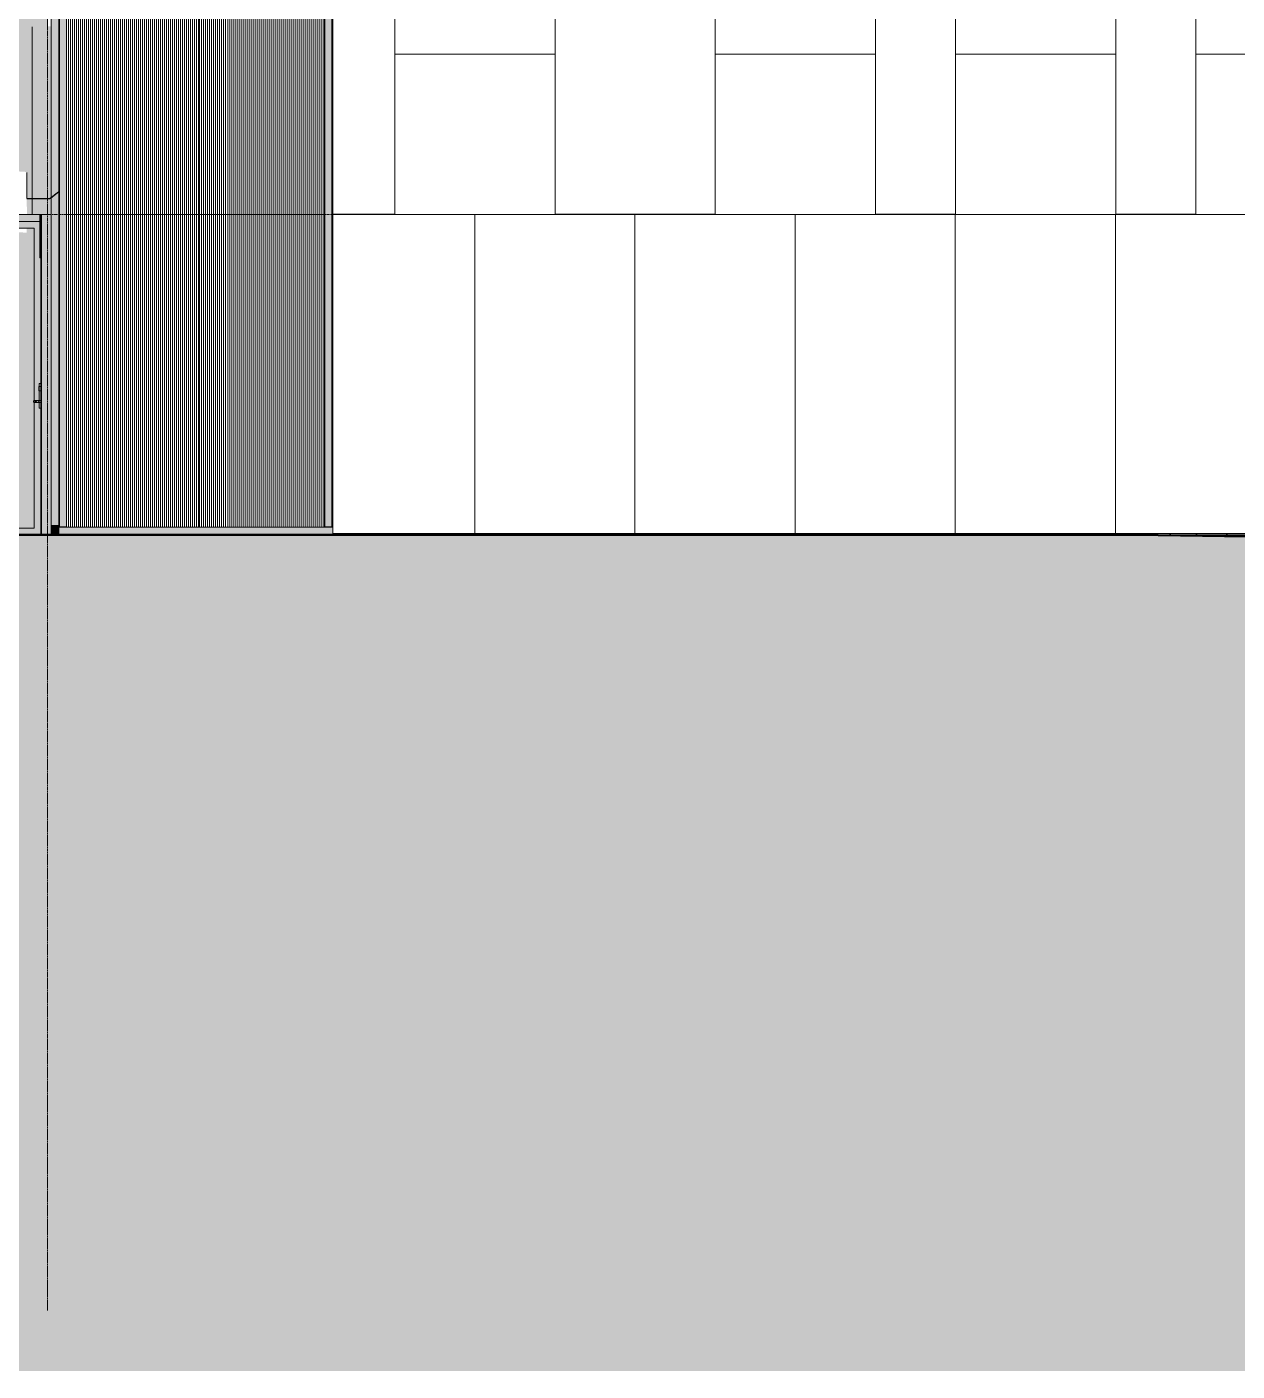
# Model space of a CAD drawing. Header units: millimetres. Extents: x -4612930 to -4329258, y -1064 to 30311.
# Drawn here: x -4386666 to -4377598, y -1064 to 9007 of the extents above; entities that cross this region are included whole.
import ezdxf

# ---------------------------------------------------------------- set-up
doc = ezdxf.new("R2010")
doc.units = ezdxf.units.MM
doc.linetypes.add('AEC_Center', pattern=[24, 12, -4, 4, -4])
doc.linetypes.add('Grid Line', pattern=[21, 12, -3, 3, -3])
for name, color, linetype, lineweight in [('A-DETL', 90, 'Continuous', 18), ('A-DETL-GENF', 92, 'Continuous', 5), ('A-DOOR', 31, 'Continuous', 5), ('A-FLOR', 192, 'Continuous', 5), ('A-FLOR-LEVL', 51, 'Continuous', 5), ('A-GENM', 13, 'Continuous', 5), ('A-GLAZ', 151, 'Continuous', 5), ('A-GLAZ-CURT', 52, 'Continuous', 5), ('A-GLAZ-CWMG', 51, 'Continuous', 5), ('A-ROOF-OTLN', 132, 'Continuous', 5), ('A-WALL', 113, 'Continuous', 5), ('A-WALL-PATT', 111, 'Continuous', 5), ('P-SANR-FIXT', 6, 'Continuous', 5), ('S-GRID', 1, 'Continuous', 5)]:
    doc.layers.add(name, color=color, linetype=linetype, lineweight=lineweight)

# ---------------------------------------------------------------- blocks, each defined once
blk = doc.blocks.new('Downpipe - L Spreader - Default-1551929-NORTH EAST')
at = {"layer": 'P-SANR-FIXT'}
for points in [[(4312625, 7277), (4312632, 7285), (4312632, 7600), (4312625, 7600), (4312625, 7279)], [(4312632, 7276), (4312632, 7283), (4312628, 7277)]]:
    blk.add_hatch(color=256, dxfattribs=at).paths.add_polyline_path(points)
for p, q in [((4312625, 7600), (4312625, 7277)), ((4312625, 7277), (4312632, 7276))]:
    blk.add_line(p, q, dxfattribs=at)
blk.add_open_spline([(4312632, 7283), (4312631, 7282), (4312630, 7281), (4312626, 7278), (4312625, 7277), (4312625, 7277)], degree=3, knots=[0.3634693, 0.3634693, 0.3634693, 0.3634693, 0.375, 0.4166667, 0.5, 0.5, 0.5, 0.5], dxfattribs=at)
blk = doc.blocks.new('SD - OXXO - SD - OXXO 3800W-1750534-NORTH EAST')
at = {"layer": 'A-DOOR'}
h = blk.add_hatch(color=256, dxfattribs=at)
h.paths.add_polyline_path([(4312527, 7550), (4312625, 7550), (4312625, 7600), (4310524, 7600), (4311484, 7550), (4312463, 7550)])
h.paths.add_polyline_path([(4307978, 7550), (4310905, 7550), (4309951, 7600), (4307978, 7599), (4307978, 7562)])
at = {"layer": 'A-GLAZ'}
h = blk.add_hatch(color=256, dxfattribs=at)
h.paths.add_polyline_path([(4309134, 5200), (4309134, 7550), (4307978, 7550), (4307978, 5210), (4308351, 5210), (4308351, 5200), (4309084, 5200)])
h.paths.add_polyline_path([(4307984, 5250), (4307984, 7500), (4309084, 7500), (4309084, 5250), (4307986, 5250)])
for points in [[(4308035, 5250), (4309084, 5250), (4309084, 7500), (4307986, 7500), (4307986, 5250)], [(4309134, 5200), (4310284, 5200), (4310284, 7550), (4309134, 7550), (4309134, 7500), (4310234, 7500), (4310234, 5250), (4309134, 5250), (4309134, 5212)], [(4309665, 5250), (4310234, 5250), (4310234, 7500), (4309134, 7500), (4309134, 5250)], [(4311434, 5200), (4311434, 5250), (4310334, 5250), (4310334, 7500), (4311434, 7500), (4311434, 7522), (4310905, 7550), (4310284, 7550), (4310284, 5200), (4311433, 5200)], [(4311434, 5250), (4311434, 7500), (4310334, 7500), (4310334, 5250), (4310586, 5250)], [(4311484, 5250), (4312096, 5250), (4312099, 6001), (4312104, 6016), (4312114, 6028), (4312126, 6038), (4312141, 6044), (4312156, 6046), (4312173, 6043), (4312186, 6038), (4312199, 6028), (4312208, 6016), (4312216, 5996), (4312216, 5250), (4312584, 5250), (4312584, 7500), (4312463, 7498), (4312527, 7495), (4312526, 7465), (4311859, 7500), (4311484, 7500), (4311484, 5783)]]:
    blk.add_hatch(color=256, dxfattribs=at).paths.add_polyline_path(points)
h = blk.add_hatch(color=256, dxfattribs=at)
h.paths.add_polyline_path([(4311484, 5200), (4312096, 5200), (4312096, 5250), (4311484, 5250), (4311484, 7500), (4311859, 7500), (4311434, 7522), (4311434, 5200)])
h.paths.add_polyline_path([(4312612, 6202), (4312610, 6204), (4312609, 6204)])
h.paths.add_polyline_path([(4312612, 6193), (4312612, 6198), (4312610, 6196), (4312611, 6194)])
h.paths.add_polyline_path([(4312632, 5200), (4312632, 6151), (4312621, 6151), (4312620, 6193), (4312584, 6192), (4312584, 5250), (4312216, 5250), (4312216, 5200), (4312584, 5200)])
h.paths.add_polyline_path([(4312584, 6206), (4312606, 6207), (4312621, 6208), (4312621, 6282), (4312617, 6284), (4312617, 6312), (4312621, 6312), (4312621, 6334), (4312632, 6334), (4312632, 7276), (4312625, 7279), (4312625, 7550), (4311484, 7550), (4312463, 7500), (4312584, 7500), (4312584, 6206)])
at = {"layer": 'A-DOOR'}
for p, q in [((4307978, 7550), (4310905, 7550)), ((4311478, 7550), (4312625, 7550))]:
    blk.add_line(p, q, dxfattribs=at)
at = {"layer": 'A-GLAZ'}
for p, q in [((4309134, 7550), (4307978, 7550)), ((4307984, 7500), (4309084, 7500)), ((4307984, 5250), (4307984, 7500)), ((4309084, 7500), (4309084, 5250)), ((4309134, 5200), (4309134, 7550)), ((4309134, 7500), (4310234, 7500)), ((4310234, 7500), (4310234, 5250)), ((4310284, 7550), (4310284, 5200)), ((4310284, 5200), (4310284, 7550)), ((4310334, 7500), (4311434, 7500)), ((4310334, 5250), (4310334, 7500)), ((4311434, 7522), (4311434, 5200)), ((4312625, 7550), (4311478, 7550)), ((4311484, 7500), (4311859, 7500)), ((4311484, 5250), (4311484, 7500)), ((4312432, 7500), (4312584, 7500)), ((4312584, 7500), (4312584, 6206)), ((4309484, 6375), (4309884, 6375)), ((4309884, 6375), (4309827, 6432)), ((4309884, 6375), (4309827, 6318)), ((4310684, 6375), (4310740, 6432)), ((4310684, 6375), (4310740, 6318)), ((4311084, 6375), (4310684, 6375)), ((4312584, 6194), (4312584, 5250)), ((4309084, 5250), (4307984, 5250)), ((4310234, 5250), (4309134, 5250)), ((4311434, 5250), (4310334, 5250)), ((4312096, 5250), (4311484, 5250)), ((4312584, 5250), (4312216, 5250))]:
    blk.add_line(p, q, dxfattribs=at)
blk = doc.blocks.new('X_Door-Handle-Lockwood 4800 Series Lever - Standard-V420-NORTH EAST')
at = {"layer": 'A-DOOR', "flags": 128}
for points in [[(4312616, 6207), (4312616, 6207), (4312617, 6207), (4312617, 6207), (4312617, 6208), (4312618, 6208), (4312618, 6208), (4312618, 6208), (4312618, 6208), (4312619, 6208), (4312619, 6208), (4312619, 6208), (4312620, 6208), (4312620, 6208)], [(4312620, 6192), (4312619, 6192), (4312619, 6192), (4312619, 6192), (4312619, 6192), (4312618, 6192), (4312618, 6192), (4312618, 6192), (4312617, 6192), (4312617, 6193), (4312617, 6193), (4312616, 6193), (4312616, 6193), (4312616, 6193)], [(4312621, 6208), (4312620, 6208), (4312620, 6208), (4312620, 6208), (4312620, 6208), (4312620, 6208), (4312620, 6208)], [(4312620, 6208), (4312620, 6208), (4312620, 6208), (4312620, 6208), (4312620, 6208), (4312620, 6208), (4312621, 6208), (4312621, 6208)], [(4312620, 6192), (4312620, 6192), (4312620, 6192), (4312620, 6192), (4312620, 6192), (4312620, 6192), (4312621, 6192), (4312621, 6192)], [(4312621, 6192), (4312620, 6192), (4312620, 6192), (4312620, 6192), (4312620, 6192), (4312620, 6192), (4312620, 6192)]]:
    blk.add_lwpolyline(points, dxfattribs=at)
blk = doc.blocks.new('Generic Models 20 - Generic Models 13-2246191-NORTH EAST')
at = {"layer": 'A-GENM'}
blk.add_hatch(color=256, dxfattribs=at).paths.add_polyline_path([(4312657, 12600), (4312683, 12600), (4312682, 15902), (4312463, 15900), (4312463, 12600)])
h = blk.add_hatch(color=256, dxfattribs=at)
h.paths.add_polyline_path([(4312527, 7600), (4312463, 7603), (4312463, 7600)])
h.paths.add_polyline_path([(4312567, 7600), (4312567, 7719), (4312527, 7719), (4312529, 7600)])
h.paths.add_polyline_path([(4312567, 7721), (4312567, 9007), (4312683, 9007), (4312682, 12600), (4312463, 12600), (4312463, 7924), (4312527, 7920), (4312529, 7721)])
for p, q in [((4312463, 12600), (4312463, 15902)), ((4312463, 15902), (4312683, 15902)), ((4312683, 15902), (4312683, 12600)), ((4312404, 13042), (4312404, 15445)), ((4312463, 15445), (4312404, 15445)), ((4312463, 13042), (4312404, 13042)), ((4312463, 7924), (4312463, 12600)), ((4312463, 12600), (4312683, 12600)), ((4312683, 12600), (4312683, 9007)), ((4312463, 7600), (4312463, 7603)), ((4312463, 7600), (4312567, 7600)), ((4312463, 7600), (4312567, 7600)), ((4312463, 7600), (4312567, 7600))]:
    blk.add_line(p, q, dxfattribs=at)
blk = doc.blocks.new('X_Door-Handle-Lockwood 4800 Series Lever - Standard-V441-NORTH EAST')
at = {"layer": 'A-DOOR'}
for p, q in [((4312621, 6313), (4312617, 6313)), ((4312617, 6313), (4312617, 6312)), ((4312617, 6282), (4312617, 6281)), ((4312617, 6281), (4312621, 6281)), ((4312632, 6335), (4312621, 6335)), ((4312621, 6335), (4312621, 6334)), ((4312621, 6335), (4312621, 6334)), ((4312621, 6208), (4312612, 6208)), ((4312620, 6208), (4312612, 6208)), ((4312612, 6192), (4312621, 6192)), ((4312612, 6192), (4312620, 6192)), ((4312620, 6207), (4312620, 6208)), ((4312620, 6192), (4312620, 6193)), ((4312621, 6151), (4312621, 6150)), ((4312621, 6151), (4312621, 6150)), ((4312621, 6150), (4312632, 6150))]:
    blk.add_line(p, q, dxfattribs=at)
at = {"layer": 'A-DOOR', "flags": 128}
for points in [[(4312577, 6200), (4312577, 6200), (4312577, 6201), (4312577, 6201), (4312577, 6201), (4312577, 6202), (4312577, 6202), (4312577, 6202), (4312577, 6203), (4312577, 6203), (4312577, 6203), (4312578, 6203), (4312578, 6204), (4312578, 6204), (4312578, 6204), (4312578, 6205), (4312578, 6205), (4312579, 6205), (4312579, 6205), (4312579, 6206), (4312579, 6206), (4312579, 6206), (4312580, 6206), (4312580, 6206), (4312580, 6207), (4312580, 6207), (4312581, 6207), (4312581, 6207), (4312581, 6207), (4312582, 6207), (4312582, 6207), (4312582, 6208), (4312583, 6208), (4312583, 6208), (4312583, 6208), (4312583, 6208), (4312584, 6208), (4312584, 6208), (4312584, 6208), (4312585, 6208), (4312585, 6208)], [(4312585, 6192), (4312584, 6192), (4312584, 6192), (4312584, 6192), (4312584, 6192), (4312583, 6192), (4312583, 6192), (4312583, 6192), (4312582, 6192), (4312582, 6193), (4312582, 6193), (4312581, 6193), (4312581, 6193), (4312581, 6193), (4312581, 6193), (4312580, 6193), (4312580, 6194), (4312580, 6194), (4312580, 6194), (4312579, 6194), (4312579, 6194), (4312579, 6195), (4312579, 6195), (4312578, 6195), (4312578, 6195), (4312578, 6196), (4312578, 6196), (4312578, 6196), (4312578, 6197), (4312577, 6197), (4312577, 6197), (4312577, 6197), (4312577, 6198), (4312577, 6198), (4312577, 6198), (4312577, 6199), (4312577, 6199), (4312577, 6199), (4312577, 6200), (4312577, 6200), (4312577, 6200)], [(4312587, 6208), (4312587, 6208), (4312587, 6208), (4312586, 6208), (4312586, 6208), (4312586, 6208), (4312585, 6208), (4312585, 6208), (4312585, 6208), (4312585, 6208), (4312585, 6208), (4312585, 6208)], [(4312585, 6208), (4312585, 6208), (4312585, 6208), (4312585, 6208), (4312585, 6208), (4312585, 6208), (4312586, 6208), (4312586, 6208), (4312586, 6208), (4312587, 6208), (4312587, 6208), (4312587, 6208)], [(4312585, 6192), (4312585, 6192), (4312585, 6192), (4312585, 6192), (4312585, 6192), (4312585, 6192), (4312586, 6192), (4312586, 6192), (4312586, 6192), (4312587, 6192), (4312587, 6192), (4312587, 6192)], [(4312587, 6192), (4312587, 6192), (4312587, 6192), (4312586, 6192), (4312586, 6192), (4312586, 6192), (4312585, 6192), (4312585, 6192), (4312585, 6192), (4312585, 6192), (4312585, 6192), (4312585, 6192)], [(4312597, 6208), (4312597, 6208), (4312596, 6208), (4312595, 6208), (4312594, 6208)], [(4312594, 6208), (4312595, 6208), (4312595, 6208), (4312596, 6208), (4312597, 6208)], [(4312594, 6192), (4312595, 6192), (4312595, 6192), (4312596, 6192), (4312597, 6192)], [(4312597, 6192), (4312597, 6192), (4312596, 6192), (4312595, 6192), (4312594, 6192)], [(4312612, 6208), (4312611, 6208), (4312610, 6208), (4312609, 6208), (4312607, 6208), (4312606, 6208), (4312605, 6208), (4312604, 6208), (4312603, 6208), (4312602, 6208), (4312601, 6208)], [(4312612, 6192), (4312611, 6192), (4312610, 6192), (4312609, 6192), (4312607, 6192), (4312606, 6192), (4312605, 6192), (4312604, 6192), (4312603, 6192), (4312602, 6192), (4312601, 6192)], [(4312602, 6208), (4312603, 6208), (4312604, 6208), (4312605, 6208), (4312606, 6208), (4312607, 6208), (4312608, 6208), (4312609, 6208), (4312610, 6208), (4312612, 6208), (4312612, 6208)], [(4312602, 6192), (4312603, 6192), (4312604, 6192), (4312605, 6192), (4312606, 6192), (4312607, 6192), (4312608, 6192), (4312609, 6192), (4312610, 6192), (4312612, 6192), (4312612, 6192)]]:
    blk.add_lwpolyline(points, dxfattribs=at)
blk = doc.blocks.new('X_Door-Handle-Lockwood 4800 Series Lever - Standard-V442-NORTH EAST')
at = {"layer": 'A-DOOR'}
for p, q in [((4312621, 6313), (4312617, 6313)), ((4312617, 6313), (4312617, 6312)), ((4312617, 6282), (4312617, 6281)), ((4312617, 6281), (4312621, 6281)), ((4312632, 6335), (4312621, 6335)), ((4312621, 6335), (4312621, 6334)), ((4312621, 6335), (4312621, 6334)), ((4312621, 6208), (4312612, 6208)), ((4312620, 6208), (4312612, 6208)), ((4312612, 6192), (4312621, 6192)), ((4312612, 6192), (4312620, 6192)), ((4312620, 6207), (4312620, 6208)), ((4312620, 6192), (4312620, 6193)), ((4312621, 6151), (4312621, 6150)), ((4312621, 6151), (4312621, 6150)), ((4312621, 6150), (4312632, 6150))]:
    blk.add_line(p, q, dxfattribs=at)
at = {"layer": 'A-DOOR', "flags": 128}
for points in [[(4312577, 6200), (4312577, 6200), (4312577, 6201), (4312577, 6201), (4312577, 6201), (4312577, 6202), (4312577, 6202), (4312577, 6202), (4312577, 6203), (4312577, 6203), (4312577, 6203), (4312578, 6203), (4312578, 6204), (4312578, 6204), (4312578, 6204), (4312578, 6205), (4312578, 6205), (4312579, 6205), (4312579, 6205), (4312579, 6206), (4312579, 6206), (4312579, 6206), (4312580, 6206), (4312580, 6206), (4312580, 6207), (4312580, 6207), (4312581, 6207), (4312581, 6207), (4312581, 6207), (4312582, 6207), (4312582, 6207), (4312582, 6208), (4312583, 6208), (4312583, 6208), (4312583, 6208), (4312583, 6208), (4312584, 6208), (4312584, 6208), (4312584, 6208), (4312585, 6208), (4312585, 6208)], [(4312585, 6192), (4312584, 6192), (4312584, 6192), (4312584, 6192), (4312584, 6192), (4312583, 6192), (4312583, 6192), (4312583, 6192), (4312582, 6192), (4312582, 6193), (4312582, 6193), (4312581, 6193), (4312581, 6193), (4312581, 6193), (4312581, 6193), (4312580, 6193), (4312580, 6194), (4312580, 6194), (4312580, 6194), (4312579, 6194), (4312579, 6194), (4312579, 6195), (4312579, 6195), (4312578, 6195), (4312578, 6195), (4312578, 6196), (4312578, 6196), (4312578, 6196), (4312578, 6197), (4312577, 6197), (4312577, 6197), (4312577, 6197), (4312577, 6198), (4312577, 6198), (4312577, 6198), (4312577, 6199), (4312577, 6199), (4312577, 6199), (4312577, 6200), (4312577, 6200), (4312577, 6200)], [(4312585, 6208), (4312585, 6208), (4312585, 6208), (4312585, 6208), (4312585, 6208), (4312585, 6208), (4312586, 6208), (4312586, 6208), (4312586, 6208), (4312587, 6208), (4312587, 6208), (4312587, 6208)], [(4312587, 6208), (4312587, 6208), (4312587, 6208), (4312586, 6208), (4312586, 6208), (4312586, 6208), (4312585, 6208), (4312585, 6208), (4312585, 6208), (4312585, 6208), (4312585, 6208), (4312585, 6208)], [(4312587, 6192), (4312587, 6192), (4312587, 6192), (4312586, 6192), (4312586, 6192), (4312586, 6192), (4312585, 6192), (4312585, 6192), (4312585, 6192), (4312585, 6192), (4312585, 6192), (4312585, 6192)], [(4312585, 6192), (4312585, 6192), (4312585, 6192), (4312585, 6192), (4312585, 6192), (4312585, 6192), (4312586, 6192), (4312586, 6192), (4312586, 6192), (4312587, 6192), (4312587, 6192), (4312587, 6192)], [(4312594, 6208), (4312595, 6208), (4312595, 6208), (4312596, 6208), (4312597, 6208)], [(4312597, 6208), (4312597, 6208), (4312596, 6208), (4312595, 6208), (4312594, 6208)], [(4312597, 6192), (4312597, 6192), (4312596, 6192), (4312595, 6192), (4312594, 6192)], [(4312594, 6192), (4312595, 6192), (4312595, 6192), (4312596, 6192), (4312597, 6192)], [(4312612, 6208), (4312611, 6208), (4312610, 6208), (4312609, 6208), (4312607, 6208), (4312606, 6208), (4312605, 6208), (4312604, 6208), (4312603, 6208), (4312602, 6208), (4312601, 6208)], [(4312612, 6192), (4312611, 6192), (4312610, 6192), (4312609, 6192), (4312607, 6192), (4312606, 6192), (4312605, 6192), (4312604, 6192), (4312603, 6192), (4312602, 6192), (4312601, 6192)], [(4312602, 6208), (4312603, 6208), (4312604, 6208), (4312605, 6208), (4312606, 6208), (4312607, 6208), (4312608, 6208), (4312609, 6208), (4312610, 6208), (4312612, 6208), (4312612, 6208)], [(4312602, 6192), (4312603, 6192), (4312604, 6192), (4312605, 6192), (4312606, 6192), (4312607, 6192), (4312608, 6192), (4312609, 6192), (4312610, 6192), (4312612, 6192), (4312612, 6192)]]:
    blk.add_lwpolyline(points, dxfattribs=at)
blk = doc.blocks.new('Rectangular Mullion - 50x100mm-V443-NORTH EAST')
at = {"layer": 'A-GLAZ-CWMG'}
blk.add_hatch(color=256, dxfattribs=at).paths.add_polyline_path([(4312632, 5200), (4312637, 5200), (4312637, 7600), (4312632, 7600), (4312632, 5212)])
for p, q in [((4312632, 7600), (4312637, 7600)), ((4312632, 5200), (4312632, 7600))]:
    blk.add_line(p, q, dxfattribs=at)
blk = doc.blocks.new('X_Door-Handle-Lockwood 4800 Series Lever - Standard-V444-NORTH EAST')
at = {"layer": 'A-DOOR'}
blk.add_hatch(color=256, dxfattribs=at).paths.add_polyline_path([(4312610, 6198), (4312612, 6200), (4312607, 6199)])
for p, q in [((4312621, 6313), (4312617, 6313)), ((4312617, 6313), (4312617, 6312)), ((4312617, 6282), (4312617, 6281)), ((4312617, 6281), (4312621, 6281)), ((4312632, 6335), (4312621, 6335)), ((4312621, 6335), (4312621, 6334)), ((4312621, 6335), (4312621, 6334)), ((4312621, 6208), (4312612, 6208)), ((4312620, 6208), (4312612, 6208)), ((4312612, 6192), (4312621, 6192)), ((4312612, 6192), (4312620, 6192)), ((4312620, 6207), (4312620, 6208)), ((4312620, 6192), (4312620, 6193)), ((4312621, 6151), (4312621, 6150)), ((4312621, 6151), (4312621, 6150)), ((4312621, 6150), (4312632, 6150))]:
    blk.add_line(p, q, dxfattribs=at)
at = {"layer": 'A-DOOR', "flags": 128}
for points in [[(4312577, 6200), (4312577, 6200), (4312577, 6201), (4312577, 6201), (4312577, 6201), (4312577, 6202), (4312577, 6202), (4312577, 6202), (4312577, 6203), (4312577, 6203), (4312577, 6203), (4312578, 6203), (4312578, 6204), (4312578, 6204), (4312578, 6204), (4312578, 6205), (4312578, 6205), (4312579, 6205), (4312579, 6205), (4312579, 6206), (4312579, 6206), (4312579, 6206), (4312580, 6206), (4312580, 6206), (4312580, 6207), (4312580, 6207), (4312581, 6207), (4312581, 6207), (4312581, 6207), (4312582, 6207), (4312582, 6207), (4312582, 6208), (4312583, 6208), (4312583, 6208), (4312583, 6208), (4312583, 6208), (4312584, 6208), (4312584, 6208), (4312584, 6208), (4312585, 6208), (4312585, 6208)], [(4312585, 6192), (4312584, 6192), (4312584, 6192), (4312584, 6192), (4312584, 6192), (4312583, 6192), (4312583, 6192), (4312583, 6192), (4312582, 6192), (4312582, 6193), (4312582, 6193), (4312581, 6193), (4312581, 6193), (4312581, 6193), (4312581, 6193), (4312580, 6193), (4312580, 6194), (4312580, 6194), (4312580, 6194), (4312579, 6194), (4312579, 6194), (4312579, 6195), (4312579, 6195), (4312578, 6195), (4312578, 6195), (4312578, 6196), (4312578, 6196), (4312578, 6196), (4312578, 6197), (4312577, 6197), (4312577, 6197), (4312577, 6197), (4312577, 6198), (4312577, 6198), (4312577, 6198), (4312577, 6199), (4312577, 6199), (4312577, 6199), (4312577, 6200), (4312577, 6200), (4312577, 6200)], [(4312597, 6208), (4312597, 6208), (4312596, 6208), (4312595, 6208), (4312594, 6208), (4312593, 6208), (4312592, 6208), (4312592, 6208), (4312591, 6208), (4312590, 6208), (4312590, 6208), (4312589, 6208), (4312589, 6208), (4312588, 6208), (4312587, 6208), (4312587, 6208), (4312587, 6208), (4312586, 6208), (4312586, 6208), (4312586, 6208), (4312585, 6208), (4312585, 6208), (4312585, 6208), (4312585, 6208), (4312585, 6208), (4312585, 6208)], [(4312585, 6208), (4312585, 6208), (4312585, 6208), (4312585, 6208), (4312585, 6208), (4312585, 6208), (4312586, 6208), (4312586, 6208), (4312586, 6208), (4312587, 6208), (4312587, 6208), (4312587, 6208), (4312588, 6208), (4312588, 6208), (4312589, 6208), (4312590, 6208), (4312590, 6208), (4312591, 6208), (4312591, 6208), (4312592, 6208), (4312593, 6208), (4312594, 6208), (4312595, 6208), (4312595, 6208), (4312596, 6208), (4312597, 6208)], [(4312585, 6192), (4312585, 6192), (4312585, 6192), (4312585, 6192), (4312585, 6192), (4312585, 6192), (4312586, 6192), (4312586, 6192), (4312586, 6192), (4312587, 6192), (4312587, 6192), (4312587, 6192), (4312588, 6192), (4312588, 6192), (4312589, 6192), (4312590, 6192), (4312590, 6192), (4312591, 6192), (4312591, 6192), (4312592, 6192), (4312593, 6192), (4312594, 6192), (4312595, 6192), (4312595, 6192), (4312596, 6192), (4312597, 6192)], [(4312597, 6192), (4312597, 6192), (4312596, 6192), (4312595, 6192), (4312594, 6192), (4312593, 6192), (4312592, 6192), (4312592, 6192), (4312591, 6192), (4312590, 6192), (4312590, 6192), (4312589, 6192), (4312589, 6192), (4312588, 6192), (4312587, 6192), (4312587, 6192), (4312587, 6192), (4312586, 6192), (4312586, 6192), (4312586, 6192), (4312585, 6192), (4312585, 6192), (4312585, 6192), (4312585, 6192), (4312585, 6192), (4312585, 6192)], [(4312612, 6208), (4312611, 6208), (4312610, 6208), (4312609, 6208), (4312607, 6208), (4312606, 6208), (4312605, 6208), (4312604, 6208), (4312603, 6208), (4312602, 6208), (4312601, 6208)], [(4312612, 6192), (4312611, 6192), (4312610, 6192), (4312609, 6192), (4312607, 6192), (4312606, 6192), (4312605, 6192), (4312604, 6192), (4312603, 6192), (4312602, 6192), (4312601, 6192)], [(4312602, 6208), (4312603, 6208), (4312604, 6208), (4312605, 6208), (4312606, 6208), (4312607, 6208), (4312608, 6208), (4312609, 6208), (4312610, 6208), (4312612, 6208), (4312612, 6208)], [(4312602, 6192), (4312603, 6192), (4312604, 6192), (4312605, 6192), (4312606, 6192), (4312607, 6192), (4312608, 6192), (4312609, 6192), (4312610, 6192), (4312612, 6192), (4312612, 6192)]]:
    blk.add_lwpolyline(points, dxfattribs=at)
blk = doc.blocks.new('X_Door-Handle-Lockwood 4800 Series Lever - Standard-V445-NORTH EAST')
at = {"layer": 'A-DOOR'}
for points in [[(4312621, 6303), (4312621, 6312), (4312617, 6310), (4312617, 6303)], [(4312621, 6291), (4312621, 6303), (4312617, 6303), (4312617, 6291)], [(4312617, 6282), (4312621, 6284), (4312621, 6291), (4312617, 6291), (4312617, 6284)], [(4312621, 6151), (4312632, 6151), (4312632, 6334), (4312621, 6334), (4312621, 6175)], [(4312601, 6192), (4312612, 6193), (4312604, 6200), (4312581, 6200), (4312585, 6194), (4312601, 6192)], [(4312600, 6200), (4312608, 6202), (4312609, 6207), (4312592, 6207), (4312582, 6206), (4312584, 6200), (4312599, 6200)], [(4312609, 6196), (4312612, 6198), (4312608, 6197)], [(4312614, 6200), (4312621, 6202), (4312620, 6207), (4312612, 6206), (4312612, 6200)], [(4312614, 6193), (4312621, 6195), (4312621, 6200), (4312612, 6198), (4312612, 6193)]]:
    blk.add_hatch(color=256, dxfattribs=at).paths.add_polyline_path(points)
for p, q in [((4312632, 6313), (4312617, 6313)), ((4312617, 6313), (4312617, 6303)), ((4312617, 6291), (4312617, 6303)), ((4312617, 6291), (4312617, 6281)), ((4312617, 6281), (4312632, 6281)), ((4312632, 6335), (4312621, 6335)), ((4312621, 6335), (4312621, 6334)), ((4312621, 6335), (4312621, 6334)), ((4312621, 6151), (4312621, 6334)), ((4312632, 6208), (4312612, 6208)), ((4312620, 6208), (4312612, 6208)), ((4312612, 6192), (4312632, 6192)), ((4312612, 6192), (4312620, 6192)), ((4312620, 6200), (4312620, 6208)), ((4312620, 6192), (4312620, 6200)), ((4312621, 6151), (4312621, 6150)), ((4312621, 6151), (4312621, 6150)), ((4312621, 6150), (4312632, 6150))]:
    blk.add_line(p, q, dxfattribs=at)
at = {"layer": 'A-DOOR', "flags": 128}
for points in [[(4312577, 6200), (4312577, 6200), (4312577, 6201), (4312577, 6201), (4312577, 6201), (4312577, 6202), (4312577, 6202), (4312577, 6202), (4312577, 6203), (4312577, 6203), (4312577, 6203), (4312578, 6203), (4312578, 6204), (4312578, 6204), (4312578, 6204), (4312578, 6205), (4312578, 6205), (4312579, 6205), (4312579, 6205), (4312579, 6206), (4312579, 6206), (4312579, 6206), (4312580, 6206), (4312580, 6206), (4312580, 6207), (4312580, 6207), (4312581, 6207), (4312581, 6207), (4312581, 6207), (4312582, 6207), (4312582, 6207), (4312582, 6208), (4312583, 6208), (4312583, 6208), (4312583, 6208), (4312583, 6208), (4312584, 6208), (4312584, 6208), (4312584, 6208), (4312585, 6208), (4312585, 6208)], [(4312585, 6192), (4312584, 6192), (4312584, 6192), (4312584, 6192), (4312584, 6192), (4312583, 6192), (4312583, 6192), (4312583, 6192), (4312582, 6192), (4312582, 6193), (4312582, 6193), (4312581, 6193), (4312581, 6193), (4312581, 6193), (4312581, 6193), (4312580, 6193), (4312580, 6194), (4312580, 6194), (4312580, 6194), (4312579, 6194), (4312579, 6194), (4312579, 6195), (4312579, 6195), (4312578, 6195), (4312578, 6195), (4312578, 6196), (4312578, 6196), (4312578, 6196), (4312578, 6197), (4312577, 6197), (4312577, 6197), (4312577, 6197), (4312577, 6198), (4312577, 6198), (4312577, 6198), (4312577, 6199), (4312577, 6199), (4312577, 6199), (4312577, 6200), (4312577, 6200), (4312577, 6200)], [(4312585, 6208), (4312585, 6208), (4312585, 6208), (4312585, 6208), (4312585, 6208), (4312585, 6208), (4312586, 6208), (4312586, 6208), (4312586, 6208), (4312587, 6208), (4312587, 6208), (4312587, 6208), (4312588, 6208), (4312588, 6208), (4312589, 6208), (4312590, 6208), (4312590, 6208), (4312591, 6208), (4312591, 6208), (4312592, 6208), (4312593, 6208), (4312594, 6208), (4312595, 6208), (4312595, 6208), (4312596, 6208), (4312597, 6208), (4312598, 6208), (4312599, 6208), (4312600, 6208), (4312601, 6208), (4312602, 6208), (4312603, 6208), (4312604, 6208), (4312605, 6208), (4312606, 6208), (4312607, 6208), (4312608, 6208), (4312609, 6208), (4312610, 6208), (4312612, 6208), (4312612, 6208)], [(4312599, 6208), (4312598, 6208), (4312597, 6208), (4312597, 6208), (4312596, 6208), (4312595, 6208), (4312594, 6208), (4312593, 6208), (4312592, 6208), (4312592, 6208), (4312591, 6208), (4312590, 6208), (4312590, 6208), (4312589, 6208), (4312589, 6208), (4312588, 6208), (4312587, 6208), (4312587, 6208), (4312587, 6208), (4312586, 6208), (4312586, 6208), (4312586, 6208), (4312585, 6208), (4312585, 6208), (4312585, 6208), (4312585, 6208), (4312585, 6208), (4312585, 6208)], [(4312599, 6192), (4312598, 6192), (4312597, 6192), (4312597, 6192), (4312596, 6192), (4312595, 6192), (4312594, 6192), (4312593, 6192), (4312592, 6192), (4312592, 6192), (4312591, 6192), (4312590, 6192), (4312590, 6192), (4312589, 6192), (4312589, 6192), (4312588, 6192), (4312587, 6192), (4312587, 6192), (4312587, 6192), (4312586, 6192), (4312586, 6192), (4312586, 6192), (4312585, 6192), (4312585, 6192), (4312585, 6192), (4312585, 6192), (4312585, 6192), (4312585, 6192)], [(4312585, 6192), (4312585, 6192), (4312585, 6192), (4312585, 6192), (4312585, 6192), (4312585, 6192), (4312586, 6192), (4312586, 6192), (4312586, 6192), (4312587, 6192), (4312587, 6192), (4312587, 6192), (4312588, 6192), (4312588, 6192), (4312589, 6192), (4312590, 6192), (4312590, 6192), (4312591, 6192), (4312591, 6192), (4312592, 6192), (4312593, 6192), (4312594, 6192), (4312595, 6192), (4312595, 6192), (4312596, 6192), (4312597, 6192), (4312598, 6192), (4312599, 6192), (4312600, 6192), (4312601, 6192), (4312602, 6192), (4312603, 6192), (4312604, 6192), (4312605, 6192), (4312606, 6192), (4312607, 6192), (4312608, 6192), (4312609, 6192), (4312610, 6192), (4312612, 6192), (4312612, 6192)], [(4312612, 6208), (4312611, 6208), (4312610, 6208), (4312609, 6208), (4312607, 6208), (4312606, 6208), (4312605, 6208), (4312604, 6208), (4312603, 6208), (4312602, 6208), (4312601, 6208), (4312600, 6208), (4312599, 6208)], [(4312612, 6192), (4312611, 6192), (4312610, 6192), (4312609, 6192), (4312607, 6192), (4312606, 6192), (4312605, 6192), (4312604, 6192), (4312603, 6192), (4312602, 6192), (4312601, 6192), (4312600, 6192), (4312599, 6192)]]:
    blk.add_lwpolyline(points, dxfattribs=at)
blk = doc.blocks.new('Rectangular Mullion - Frame_Framed Facade_Danpal_DPANMF BT2-2873153-NORTH EAST')
at = {"layer": 'A-GLAZ-CWMG'}
blk.add_hatch(color=256, dxfattribs=at).paths.add_polyline_path([(4312710, 5270), (4312767, 5270), (4312767, 7610), (4312710, 7610), (4312710, 5284)])
for p in [(4312710, 7610), (4312767, 5270)]:
    blk.add_line(p, (4312710, 5270), dxfattribs=at)
blk = doc.blocks.new('Rectangular Mullion - Frame_Framed Facade_Danpal_DPANMF BT2-2872312-NORTH EAST')
at = {"layer": 'A-GLAZ-CWMG'}
h = blk.add_hatch(color=256, dxfattribs=at)
h.paths.add_polyline_path([(4312714, 7610), (4312767, 7611), (4312767, 7770), (4312710, 7723), (4312710, 7610)])
h.paths.add_polyline_path([(4312710, 7728), (4312767, 7772), (4312767, 11110), (4312710, 11110), (4312710, 7780)])
for p, q in [((4312710, 11110), (4312710, 7728)), ((4312710, 7725), (4312710, 7610))]:
    blk.add_line(p, q, dxfattribs=at)
blk = doc.blocks.new('Rectangular Mullion - Frame_Framed Facade_Danpal_DPANMF BT1-2900064-NORTH EAST')
at = {"layer": 'A-GLAZ-CWMG'}
blk.add_hatch(color=256, dxfattribs=at).paths.add_polyline_path([(4312714, 5210), (4312767, 5212), (4312765, 5270), (4312710, 5270), (4312710, 5210)])
for p, q in [((4312767, 5270), (4312710, 5270)), ((4312710, 5270), (4312710, 5210)), ((4312767, 5223), (4312767, 5270)), ((4312710, 5210), (4312767, 5210))]:
    blk.add_line(p, q, dxfattribs=at)
blk = doc.blocks.new('FP_448-NORTH EAST')
at = {"layer": 'A-GENM'}
blk.add_line((4313821, 7600), (4313821, 5259), dxfattribs=at)
blk = doc.blocks.new('MulticellPanel_Polycarbonate_Danpal_1040w - Grey-2900077-NORTH EAST')
at = {"layer": 'A-GENM'}
h = blk.add_hatch(dxfattribs=at)
h.set_pattern_fill('FP_305', color=256, style=0, pattern_type=2)
h.set_pattern_definition([(90, (4314313.645, 6406.646), (15, -9e-16), [])])
h.paths.add_polyline_path([(4314268, 5259), (4314761, 5260), (4314761, 7600), (4313824, 7600), (4313824, 5259), (4314038, 5259)])
for q in [(4313821, 7600), (4314761, 7600)]:
    blk.add_line((4313824, 7600), q, dxfattribs=at)
blk.add_blockref('FP_448-NORTH EAST', (0, 0), dxfattribs=at)
blk = doc.blocks.new('Rectangular Mullion - Frame_Framed Facade_Danpal_DPANMF BT1-2900058-NORTH EAST')
at = {"layer": 'A-GLAZ-CWMG'}
for points in [[(4314820, 5206), (4314820, 5259), (4313821, 5259), (4313821, 5206), (4314728, 5206)], [(4314820, 5200), (4314820, 5206), (4313821, 5206), (4313821, 5200), (4314728, 5200)]]:
    blk.add_hatch(color=256, dxfattribs=at).paths.add_polyline_path(points)
for p, q in [((4313821, 5259), (4314820, 5259)), ((4314820, 5259), (4314820, 5206)), ((4313821, 5206), (4314820, 5206)), ((4314820, 5206), (4314820, 5200))]:
    blk.add_line(p, q, dxfattribs=at)
blk = doc.blocks.new('Rectangular Mullion - Frame_Framed Facade_Danpal_DPANMF BT2-V449-NORTH EAST')
at = {"layer": 'A-GLAZ-CWMG'}
for points in [[(4312773, 5260), (4312772, 7600), (4312767, 7600), (4312767, 5260), (4312772, 5260)], [(4312784, 5260), (4312826, 5260), (4312826, 7600), (4312773, 7600), (4312773, 5260)]]:
    blk.add_hatch(color=256, dxfattribs=at).paths.add_polyline_path(points)
for p, q in [((4312767, 7600), (4312767, 5260)), ((4312773, 7600), (4312773, 5260)), ((4312826, 7600), (4312826, 5260)), ((4312773, 5260), (4312767, 5260)), ((4312826, 5260), (4312773, 5260))]:
    blk.add_line(p, q, dxfattribs=at)
blk = doc.blocks.new('MulticellPanel_Polycarbonate_Danpal_1040w - Grey-V450-NORTH EAST')
at = {"layer": 'A-GENM'}
h = blk.add_hatch(dxfattribs=at)
h.set_pattern_fill('FP_306', color=256, style=0, pattern_type=2)
h.set_pattern_definition([(90, (4313300.591, 6406.646), (15, -9e-16), [])])
h.paths.add_polyline_path([(4313060, 5259), (4313818, 5259), (4313818, 7600), (4312826, 7600), (4312826, 5260), (4313002, 5259)])
for p in [(4312826, 7600), (4313821, 7600)]:
    blk.add_line(p, (4313818, 7600), dxfattribs=at)
blk = doc.blocks.new('FP_451-NORTH EAST')
at = {"layer": 'A-GENM'}
blk.add_line((4313821, 11100), (4313821, 7600), dxfattribs=at)
blk = doc.blocks.new('MulticellPanel_Polycarbonate_Danpal_1040w - Grey-2900079-NORTH EAST')
at = {"layer": 'A-GENM'}
h = blk.add_hatch(dxfattribs=at)
h.set_pattern_fill('FP_307', color=256, style=0, pattern_type=2)
h.set_pattern_definition([(90, (4314313.645, 9350), (15, -9e-16), [])])
h.paths.add_polyline_path([(4313824, 7600), (4314761, 7600), (4314761, 11100), (4313824, 11100), (4313824, 7637)])
for p, q in [((4313824, 11100), (4313821, 11100)), ((4313824, 11100), (4314761, 11100)), ((4313821, 7600), (4313824, 7600)), ((4314761, 7600), (4313824, 7600))]:
    blk.add_line(p, q, dxfattribs=at)
blk.add_blockref('FP_451-NORTH EAST', (0, 0), dxfattribs=at)
blk = doc.blocks.new('MulticellPanel_Polycarbonate_Danpal_1040w - Grey-V452-NORTH EAST')
at = {"layer": 'A-GENM'}
h = blk.add_hatch(dxfattribs=at)
h.set_pattern_fill('FP_308', color=256, style=0, pattern_type=2)
h.set_pattern_definition([(90, (4313300.591, 9350), (15, -9e-16), [])])
h.paths.add_polyline_path([(4312826, 7600), (4313818, 7600), (4313818, 11100), (4312826, 11100), (4312826, 7602)])
for p, q in [((4312826, 11100), (4313818, 11100)), ((4313821, 11100), (4313818, 11100)), ((4313818, 7600), (4312826, 7600)), ((4313818, 7600), (4313821, 7600))]:
    blk.add_line(p, q, dxfattribs=at)
blk = doc.blocks.new('Rectangular Mullion - Frame_Framed Facade_Danpal_DPANMF BT1-2872895-NORTH EAST')
at = {"layer": 'A-GLAZ-CWMG'}
for points in [[(4312767, 5206), (4313821, 5206), (4313821, 5259), (4312767, 5259), (4312767, 5212)], [(4313808, 5200), (4313821, 5200), (4313821, 5206), (4312767, 5206), (4312767, 5200), (4313637, 5200)]]:
    blk.add_hatch(color=256, dxfattribs=at).paths.add_polyline_path(points)
for p, q in [((4312767, 5206), (4312767, 5259)), ((4312767, 5259), (4313821, 5259)), ((4312767, 5200), (4312767, 5206)), ((4312767, 5206), (4313821, 5206))]:
    blk.add_line(p, q, dxfattribs=at)
blk = doc.blocks.new('Rectangular Mullion - Frame_Framed Facade_Danpal_DPANMF BT2-V453-NORTH EAST')
at = {"layer": 'A-GLAZ-CWMG'}
for points in [[(4312773, 7600), (4312772, 11100), (4312767, 11100), (4312767, 7600), (4312772, 7600)], [(4312782, 7600), (4312826, 7602), (4312826, 11100), (4312773, 11100), (4312773, 7600)]]:
    blk.add_hatch(color=256, dxfattribs=at).paths.add_polyline_path(points)
for p, q in [((4312767, 11100), (4312767, 7600)), ((4312773, 11100), (4312773, 7600)), ((4312826, 11100), (4312826, 7600))]:
    blk.add_line(p, q, dxfattribs=at)
blk = doc.blocks.new('Rectangular Mullion - Frame_Framed Facade_Danpal_DPANMF BT1-2873164-NORTH EAST')
at = {"layer": 'A-GLAZ-CWMG'}
for points in [[(4314761, 5260), (4314814, 5260), (4314814, 7600), (4314761, 7600), (4314761, 5498)], [(4314814, 5260), (4314820, 5260), (4314820, 7600), (4314814, 7600), (4314814, 5498)]]:
    blk.add_hatch(color=256, dxfattribs=at).paths.add_polyline_path(points)
for p, q in [((4314761, 5260), (4314761, 7600)), ((4314814, 5260), (4314814, 7600)), ((4314820, 5260), (4314820, 7600)), ((4314814, 5260), (4314761, 5260)), ((4314820, 5260), (4314814, 5260))]:
    blk.add_line(p, q, dxfattribs=at)
blk = doc.blocks.new('Rectangular Mullion - Frame_Framed Facade_Danpal_DPANMF BT1-2872322-NORTH EAST')
at = {"layer": 'A-GLAZ-CWMG'}
for points in [[(4314761, 7600), (4314814, 7600), (4314814, 11100), (4314761, 11100), (4314761, 7780)], [(4314820, 7600), (4314820, 11100), (4314814, 11100), (4314814, 7600)]]:
    blk.add_hatch(color=256, dxfattribs=at).paths.add_polyline_path(points)
for p, q in [((4314761, 7600), (4314761, 11100)), ((4314814, 7600), (4314814, 11100))]:
    blk.add_line(p, q, dxfattribs=at)

msp = doc.modelspace()

# ---------------------------------------------------------------- hatches: boundary and pattern name
at = {"layer": 'A-DETL-GENF'}
h = msp.add_hatch(color=7, dxfattribs=at)
h.paths.add_polyline_path([(-4451208, -1064), (-4333374, -1064), (-4333374, 5108), (-4339588, 5106), (-4346106, 5001), (-4351095, 5077), (-4360991, 5100), (-4371524, 5100), (-4378482, 5200), (-4451208, 5200), (-4451208, 1218)])
h.paths.add_polyline_path([(-4414181, 1218), (-4414181, 1218), (-4414181, 2000)])
h.paths.add_polyline_path([(-4414632, 1218), (-4414632, 1218), (-4414632, 2000)])
h.paths.add_polyline_path([(-4337224, 4493), (-4337224, 4493), (-4337253, 4499)])
h.paths.add_polyline_path([(-4338451, 4772), (-4338451, 4772), (-4338477, 4778)])
h.paths.add_polyline_path([(-4336636, 4946), (-4336636, 4946), (-4336623, 4950)])
at = {"layer": 'A-FLOR'}
msp.add_hatch(color=256, dxfattribs=at).paths.add_polyline_path([(-4357309, 5150), (-4346662, 5150), (-4346662, 5200), (-4378356, 5200), (-4374800, 5150), (-4357539, 5150)])
at = {"layer": 'A-ROOF-OTLN'}
msp.add_hatch(color=256, dxfattribs=at).paths.add_polyline_path([(-4386537, 7719), (-4386665, 7721), (-4386665, 7719), (-4386557, 7719)])
at = {"layer": 'A-WALL'}
for points in [[(-4386512, 7600), (-4386484, 7600), (-4386484, 7725), (-4386484, 7728), (-4386484, 9011), (-4386511, 9011), (-4386512, 9007), (-4386627, 9007), (-4386627, 7721), (-4386627, 7719), (-4386627, 7600), (-4386531, 7600)], [(-4386557, 5200), (-4386427, 5200), (-4386427, 5210), (-4386484, 5212), (-4386484, 7600), (-4386557, 7600), (-4386557, 5212)]]:
    msp.add_hatch(color=256, dxfattribs=at).paths.add_polyline_path(points)
at = {"layer": 'A-WALL-PATT'}
h = msp.add_hatch(dxfattribs=at)
h.set_pattern_fill('FP_252', color=256, style=0, pattern_type=2)
h.set_pattern_definition([(90, (-4347911.6, 7600), (-6000, 4e-13), [1200, -1200]), (90, (-4346711.6, 7600), (-6000, 4e-13), [1200, -1200]), (90, (-4345511.6, 7600), (-6000, 4e-13), [1200, -1200]), (90, (-4346711.6, 8800), (-6000, 4e-13), [1200, -1200]), (90, (-4345511.6, 8800), (-6000, 4e-13), [1200, -1200]), (180, (-4346711.6, 8800), (-3e-13, -2400), [1200, -4800]), (180, (-4345511.6, 10000), (-3e-13, -2400), [1200, -4800]), (90, (-4345511.6, 7600), (-6000, 4e-13), [1200, -1200]), (90, (-4344311.6, 7600), (-6000, 4e-13), [1200, -1200]), (90, (-4343711.6, 7600), (-6000, 4e-13), [1200, -1200]), (90, (-4344311.6, 8800), (-6000, 4e-13), [1200, -1200]), (90, (-4343711.6, 8800), (-6000, 4e-13), [1200, -1200]), (180, (-4344311.6, 8800), (-3e-13, -2400), [1200, -4800]), (180, (-4343711.6, 10000), (-3e-13, -2400), [600, -5400]), (90, (-4348511.6, 7600), (-6000, 4e-13), [1200, -1200]), (90, (-4347911.6, 7600), (-6000, 4e-13), [1200, -1200]), (90, (-4348511.6, 8800), (-6000, 4e-13), [1200, -1200]), (90, (-4347911.6, 8800), (-6000, 4e-13), [1200, -1200]), (180, (-4348511.6, 8800), (-3e-13, -2400), [1200, -4800]), (180, (-4347911.6, 10000), (-3e-13, -2400), [600, -5400]), (90, (-4347911.6, 7600), (-6000, 4e-13), [1200, -1200]), (90, (-4349711.6, 7600), (-6000, 4e-13), [1200, -1200])])
h.paths.add_polyline_path([(-4384374, 7600), (-4349712, 7600), (-4349714, 15693), (-4366553, 17166), (-4366553, 17166), (-4366622, 17171), (-4384374, 15618), (-4384374, 7780)])
h.paths.add_polyline_path([(-4352857, 7650), (-4353857, 7650), (-4353888, 7655), (-4353915, 7669), (-4353938, 7691), (-4353952, 7719), (-4353957, 7750), (-4353957, 8750), (-4353952, 8781), (-4353938, 8809), (-4353915, 8831), (-4353888, 8845), (-4353857, 8850), (-4352857, 8850), (-4352826, 8845), (-4352798, 8831), (-4352776, 8809), (-4352762, 8781), (-4352757, 8750), (-4352757, 7750), (-4352762, 7719), (-4352776, 7691), (-4352798, 7669), (-4352826, 7655)])
h.paths.add_polyline_path([(-4361357, 7650), (-4362357, 7650), (-4362388, 7655), (-4362415, 7669), (-4362438, 7691), (-4362452, 7719), (-4362457, 7750), (-4362457, 8750), (-4362452, 8781), (-4362438, 8809), (-4362415, 8831), (-4362388, 8845), (-4362357, 8850), (-4361357, 8850), (-4361326, 8845), (-4361298, 8831), (-4361276, 8809), (-4361262, 8781), (-4361257, 8750), (-4361257, 7750), (-4361262, 7719), (-4361276, 7691), (-4361298, 7669), (-4361326, 7655)])
h = msp.add_hatch(dxfattribs=at)
h.set_pattern_fill('FP_346', color=256, style=0, pattern_type=2)
h.set_pattern_definition([(90, (-4349711.6, 5200), (-1200, 7e-14), []), (180, (-4349711.6, 5200), (-3e-13, -2400), [])])
h.paths.add_polyline_path([(-4384374, 5210), (-4366582, 5212), (-4366582, 5926), (-4366872, 5928), (-4366872, 6046), (-4366172, 6044), (-4366172, 5926), (-4366462, 5926), (-4366462, 5210), (-4365583, 5212), (-4365583, 7500), (-4365152, 7500), (-4365152, 7550), (-4364352, 7550), (-4364352, 7500), (-4363902, 7500), (-4363902, 7550), (-4363102, 7550), (-4363102, 7500), (-4360683, 7500), (-4360683, 5210), (-4357083, 5212), (-4357083, 7500), (-4356652, 7500), (-4356652, 7550), (-4355852, 7550), (-4355852, 7500), (-4355402, 7500), (-4355402, 7550), (-4354602, 7550), (-4354602, 7500), (-4352183, 7500), (-4352183, 5210), (-4349712, 5212), (-4349714, 7600), (-4384374, 7600), (-4384374, 5212)])
h = msp.add_hatch(dxfattribs=at)
h.set_pattern_fill('FP_160', color=256, style=0, pattern_type=2)
h.set_pattern_definition([(45, (-4336211.7, 0), (-212.132, 212.132), []), (135, (-4336211.7, 0), (-212.132, -212.132), [])])
h.paths.add_polyline_path([(-4357083, 5200), (-4357083, 5210), (-4360683, 5210), (-4360683, 5200), (-4357309, 5200)])
h.paths.add_polyline_path([(-4384005, 5200), (-4376601, 5200), (-4376601, 5210), (-4384374, 5210), (-4384374, 5200)])
h.paths.add_polyline_path([(-4365583, 5200), (-4365583, 5210), (-4366386, 5210), (-4366386, 5200), (-4365594, 5200)])
h.paths.add_polyline_path([(-4366637, 5200), (-4366637, 5210), (-4376423, 5210), (-4376423, 5200), (-4366745, 5200)])

# ---------------------------------------------------------------- linework, layer by layer
at = {"layer": 'A-DETL', "lineweight": 50}
for p, q in [((-4378356, 5200), (-4451208, 5200)), ((-4371524, 5100), (-4378356, 5200))]:
    msp.add_line(p, q, dxfattribs=at)
at = {"layer": 'A-FLOR'}
msp.add_line((-4378356, 5200), (-4366582, 5200), dxfattribs=at)
at = {"layer": 'A-FLOR-LEVL', "linetype": 'AEC_Center'}
for p, q in [((-4463061, 7600), (-4329258, 7600)), ((-4463061, 5200), (-4329258, 5200))]:
    msp.add_line(p, q, dxfattribs=at)
at = {"layer": 'A-ROOF-OTLN'}
for p, q in [((-4386665, 7917), (-4386667, 7917)), ((-4386665, 7721), (-4386665, 7917)), ((-4386428, 7771), (-4386490, 7723)), ((-4386489, 7721), (-4386427, 7770)), ((-4386667, 7719), (-4386497, 7719)), ((-4386497, 7721), (-4386665, 7721))]:
    msp.add_line(p, q, dxfattribs=at)
for radius in [10.2, 12.2]:
    msp.add_arc((-4386497, 7731), radius, 270, 307.9833, dxfattribs=at)
at = {"layer": 'A-WALL'}
for p, q in [((-4384374, 15618), (-4384374, 7600)), ((-4386627, 7720), (-4386627, 9007)), ((-4386627, 7600), (-4386627, 7719)), ((-4386627, 7600), (-4386562, 7600)), ((-4386557, 5200), (-4386557, 7600)), ((-4386484, 7600), (-4386557, 7600)), ((-4384374, 7600), (-4349712, 7600)), ((-4384374, 5210), (-4366582, 5210))]:
    msp.add_line(p, q, dxfattribs=at)
at = {"layer": 'S-GRID', "linetype": 'Grid Line'}
msp.add_line((-4386512, -610), (-4386512, 25305), dxfattribs=at)

# ---------------------------------------------------------------- block references
at = {"layer": 'A-DOOR'}
for name in ['SD - OXXO - SD - OXXO 3800W-1750534-NORTH EAST', 'X_Door-Handle-Lockwood 4800 Series Lever - Standard-V441-NORTH EAST', 'X_Door-Handle-Lockwood 4800 Series Lever - Standard-V442-NORTH EAST', 'X_Door-Handle-Lockwood 4800 Series Lever - Standard-V441-NORTH EAST', 'X_Door-Handle-Lockwood 4800 Series Lever - Standard-V442-NORTH EAST', 'X_Door-Handle-Lockwood 4800 Series Lever - Standard-V444-NORTH EAST', 'X_Door-Handle-Lockwood 4800 Series Lever - Standard-V445-NORTH EAST', 'X_Door-Handle-Lockwood 4800 Series Lever - Standard-V441-NORTH EAST', 'X_Door-Handle-Lockwood 4800 Series Lever - Standard-V442-NORTH EAST', 'X_Door-Handle-Lockwood 4800 Series Lever - Standard-V420-NORTH EAST']:
    msp.add_blockref(name, (-8699194, 0), dxfattribs=at)
at = {"layer": 'A-GENM'}
msp.add_blockref('Generic Models 20 - Generic Models 13-2246191-NORTH EAST', (-8699194, 0), dxfattribs=at)
at = {"layer": 'A-GLAZ-CURT'}
for name in ['MulticellPanel_Polycarbonate_Danpal_1040w - Grey-V452-NORTH EAST', 'MulticellPanel_Polycarbonate_Danpal_1040w - Grey-2900079-NORTH EAST', 'MulticellPanel_Polycarbonate_Danpal_1040w - Grey-V450-NORTH EAST', 'MulticellPanel_Polycarbonate_Danpal_1040w - Grey-2900077-NORTH EAST']:
    msp.add_blockref(name, (-8699194, 0), dxfattribs=at)
at = {"layer": 'A-GLAZ-CWMG'}
for name in ['Rectangular Mullion - Frame_Framed Facade_Danpal_DPANMF BT2-2872312-NORTH EAST', 'Rectangular Mullion - Frame_Framed Facade_Danpal_DPANMF BT2-V453-NORTH EAST', 'Rectangular Mullion - Frame_Framed Facade_Danpal_DPANMF BT1-2872322-NORTH EAST', 'Rectangular Mullion - 50x100mm-V443-NORTH EAST', 'Rectangular Mullion - Frame_Framed Facade_Danpal_DPANMF BT2-2873153-NORTH EAST', 'Rectangular Mullion - Frame_Framed Facade_Danpal_DPANMF BT2-V449-NORTH EAST', 'Rectangular Mullion - Frame_Framed Facade_Danpal_DPANMF BT1-2873164-NORTH EAST', 'Rectangular Mullion - Frame_Framed Facade_Danpal_DPANMF BT1-2900064-NORTH EAST', 'Rectangular Mullion - Frame_Framed Facade_Danpal_DPANMF BT1-2872895-NORTH EAST', 'Rectangular Mullion - Frame_Framed Facade_Danpal_DPANMF BT1-2900058-NORTH EAST']:
    msp.add_blockref(name, (-8699194, 0), dxfattribs=at)
at = {"layer": 'P-SANR-FIXT'}
msp.add_blockref('Downpipe - L Spreader - Default-1551929-NORTH EAST', (-8699194, 0), dxfattribs=at)

doc.saveas('drawing.dxf')
